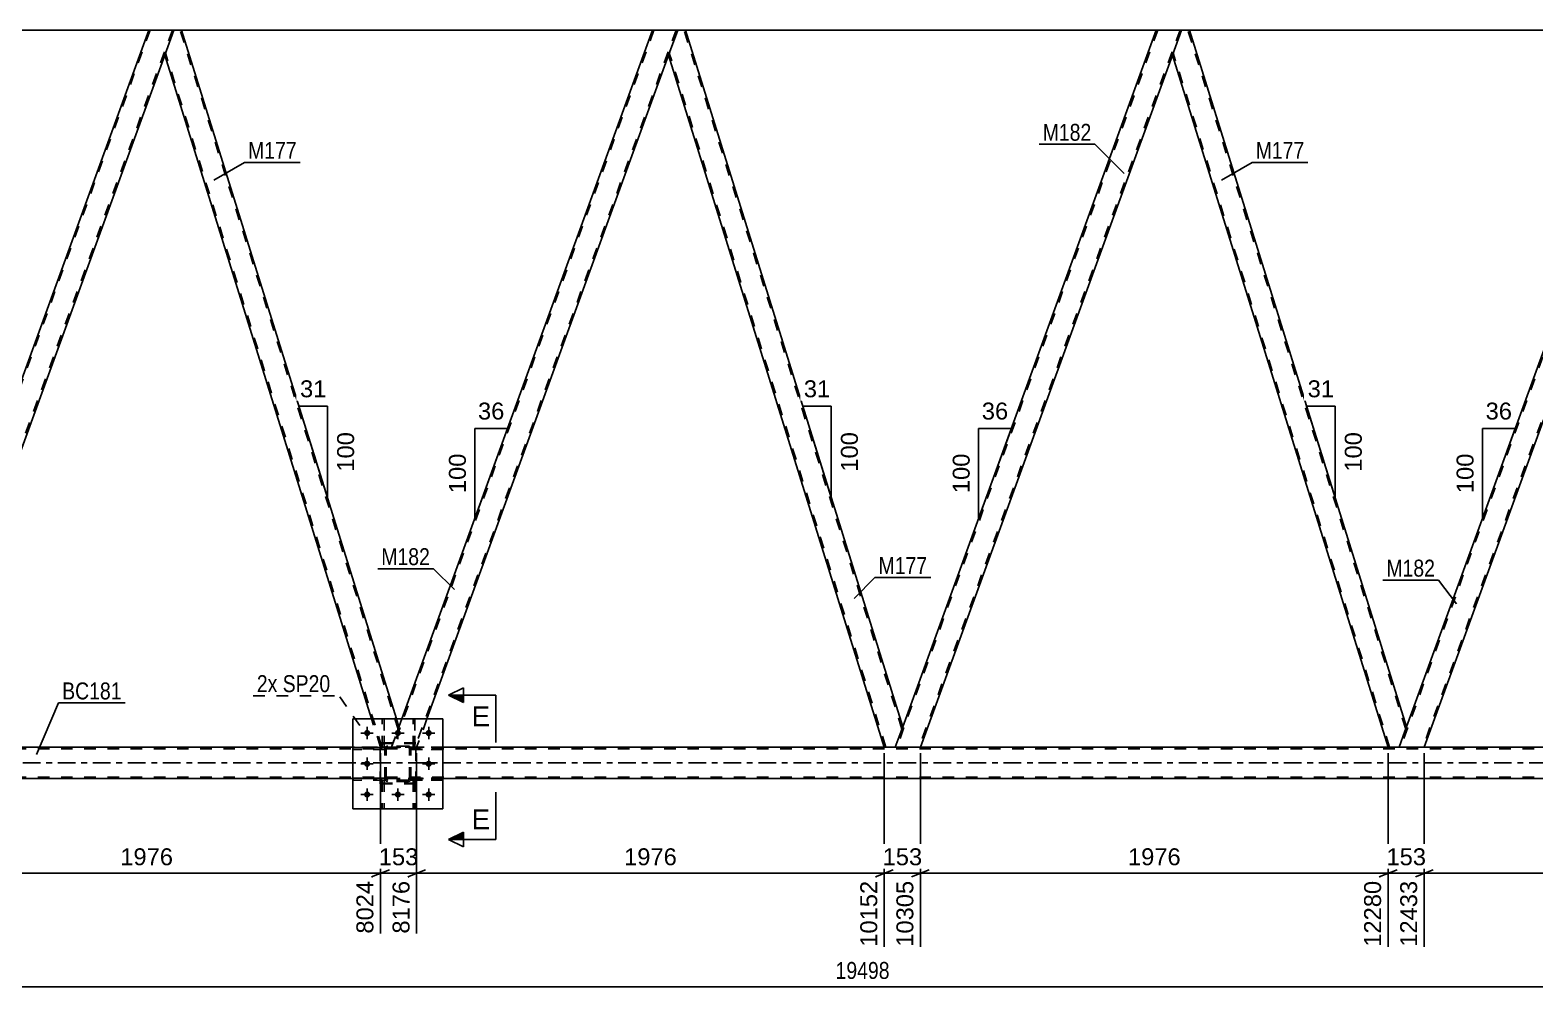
# Model space of a CAD drawing. Header units: millimetres. Extents: x 0 to 841, y 0 to 594.
# Drawn here: x 272.1 to 526.3, y 280.2 to 441.9 of the extents above; entities that cross this region are included whole.
import ezdxf

# ---------------------------------------------------------------- set-up
doc = ezdxf.new("R2010")
doc.units = ezdxf.units.MM
doc.linetypes.add('DXK_LINE_DOT2', pattern=[3.9198, 1.9599, -1.9599])
doc.linetypes.add('DXK_LINE_DOT3', pattern=[5.9187, 2.979, -0.9799, 0.9799, -0.9799])
doc.styles.add('Arial', font='arial.ttf', dxfattribs={"height": 0.2})
doc.styles.add('Arial Narrow', font='ARIALN.TTF', dxfattribs={"height": 0.2})

# ---------------------------------------------------------------- blocks, each defined once
blk = doc.blocks.new('Bolt-717034159-3971 - 3558')
at = {"color": 1, "linetype": 'Continuous'}
for p, q in [((327.99, 323.07), (328.69, 323.07)), ((329.03, 324.11), (329.03, 323.42)), ((330.07, 323.07), (329.38, 323.07)), ((333.19, 323.07), (333.89, 323.07)), ((334.23, 324.11), (334.23, 323.42)), ((335.27, 323.07), (334.58, 323.07)), ((338.39, 323.07), (339.09, 323.07)), ((339.43, 324.11), (339.43, 323.42)), ((340.47, 323.07), (339.78, 323.07)), ((329.03, 322.03), (329.03, 322.72)), ((334.23, 322.03), (334.23, 322.72)), ((339.43, 322.03), (339.43, 322.72)), ((327.99, 317.87), (328.69, 317.87)), ((329.03, 318.91), (329.03, 318.22)), ((330.07, 317.87), (329.38, 317.87)), ((338.39, 317.87), (339.09, 317.87)), ((339.43, 318.91), (339.43, 318.22)), ((340.47, 317.87), (339.78, 317.87)), ((329.03, 316.83), (329.03, 317.52)), ((339.43, 316.83), (339.43, 317.52)), ((329.03, 313.71), (329.03, 313.02)), ((334.23, 313.71), (334.23, 313.02)), ((339.43, 313.71), (339.43, 313.02)), ((327.99, 312.67), (328.69, 312.67)), ((329.03, 311.63), (329.03, 312.32)), ((330.07, 312.67), (329.38, 312.67)), ((333.19, 312.67), (333.89, 312.67)), ((334.23, 311.63), (334.23, 312.32)), ((335.27, 312.67), (334.58, 312.67)), ((338.39, 312.67), (339.09, 312.67)), ((339.43, 311.63), (339.43, 312.32)), ((340.47, 312.67), (339.78, 312.67))]:
    blk.add_line(p, q, dxfattribs=at)
blk = doc.blocks.new('Part-717034159-3752 - 3558')
at = {"color": 7, "linetype": 'DXK_LINE_DOT2'}
for p, q in [((336.79, 320.63), (336.79, 325.47)), ((336.79, 325.47), (337.11, 325.47)), ((337.11, 325.47), (337.11, 320.63)), ((336.79, 321.23), (337.11, 321.23)), ((337.11, 320.63), (336.79, 320.63))]:
    blk.add_line(p, q, dxfattribs=at)
blk = doc.blocks.new('Part-717034159-3755 - 3558')
at = {"color": 7, "linetype": 'DXK_LINE_DOT2'}
for p, q in [((332.03, 315.43), (326.63, 315.43)), ((326.63, 315.43), (326.63, 315.11)), ((331.43, 315.11), (331.43, 315.43)), ((332.03, 315.11), (332.03, 315.43)), ((332.03, 315.11), (326.63, 315.11))]:
    blk.add_line(p, q, dxfattribs=at)
blk = doc.blocks.new('Part-717034159-3758 - 3558')
at = {"color": 7, "linetype": 'DXK_LINE_DOT2'}
for p, q in [((332.03, 320.63), (326.63, 320.63)), ((326.63, 320.63), (326.63, 320.31)), ((331.43, 320.31), (331.43, 320.63)), ((332.03, 320.31), (332.03, 320.63)), ((332.03, 320.31), (326.63, 320.31))]:
    blk.add_line(p, q, dxfattribs=at)
blk = doc.blocks.new('Part-717034159-3761 - 3558')
at = {"color": 7, "linetype": 'DXK_LINE_DOT2'}
for p, q in [((341.83, 315.43), (336.43, 315.43)), ((336.43, 315.43), (336.43, 315.11)), ((337.03, 315.11), (337.03, 315.43)), ((341.83, 315.11), (341.83, 315.43)), ((336.43, 315.11), (341.83, 315.11))]:
    blk.add_line(p, q, dxfattribs=at)
blk = doc.blocks.new('Part-717034159-3764 - 3558')
at = {"color": 7, "linetype": 'DXK_LINE_DOT2'}
for p, q in [((341.83, 320.63), (336.43, 320.63)), ((336.43, 320.63), (336.43, 320.31)), ((337.03, 320.31), (337.03, 320.63)), ((341.83, 320.31), (341.83, 320.63)), ((336.43, 320.31), (341.83, 320.31))]:
    blk.add_line(p, q, dxfattribs=at)
blk = doc.blocks.new('Part-717034159-3775 - 3558')
at = {"color": 7, "linetype": 'DXK_LINE_DOT2'}
for p, q in [((331.59, 320.63), (331.59, 325.47)), ((331.59, 325.47), (331.91, 325.47)), ((331.91, 325.47), (331.91, 320.63)), ((331.59, 321.23), (331.91, 321.23)), ((331.91, 320.63), (331.59, 320.63))]:
    blk.add_line(p, q, dxfattribs=at)
blk = doc.blocks.new('Part-717034159-3962 - 3558')
at = {"color": 2, "linetype": 'Continuous'}
for p, q in [((331.59, 325.47), (331.59, 325.47)), ((331.91, 325.47), (331.59, 325.47)), ((331.91, 325.47), (331.91, 325.47))]:
    blk.add_line(p, q, dxfattribs=at)
at = {"color": 7, "linetype": 'DXK_LINE_DOT2'}
for p, q in [((331.59, 320.63), (331.59, 325.47)), ((331.91, 320.63), (331.91, 325.47)), ((331.59, 321.23), (331.91, 321.23)), ((331.91, 320.63), (331.59, 320.63))]:
    blk.add_line(p, q, dxfattribs=at)
blk = doc.blocks.new('Part-717034159-3916 - 3558')
at = {"color": 7, "linetype": 'DXK_LINE_DOT2'}
for p, q in [((377.5, 441.87), (333.38, 320.65)), ((381.25, 441.87), (337.13, 320.65)), ((381.51, 441.87), (379.96, 437.62)), ((334.88, 325.47), (333.13, 320.65)), ((339.14, 325.47), (337.39, 320.65)), ((337.39, 320.65), (333.13, 320.65))]:
    blk.add_line(p, q, dxfattribs=at)
at = {"color": 2, "linetype": 'Continuous'}
for p, q in [((377.25, 441.87), (334.88, 325.47)), ((377.25, 441.87), (381.51, 441.87)), ((379.96, 437.62), (339.14, 325.47))]:
    blk.add_line(p, q, dxfattribs=at)
blk = doc.blocks.new('Part-717034159-3926 - 3558')
at = {"color": 7, "linetype": 'DXK_LINE_DOT2'}
for p, q in [((547.77, 441.87), (503.65, 320.65)), ((551.52, 441.87), (507.4, 320.65)), ((551.77, 441.87), (550.23, 437.62)), ((504.66, 324.12), (503.4, 320.65)), ((507.65, 320.65), (503.4, 320.65))]:
    blk.add_line(p, q, dxfattribs=at)
at = {"color": 2, "linetype": 'Continuous'}
for p, q in [((547.52, 441.87), (504.66, 324.12)), ((547.52, 441.87), (551.77, 441.87)), ((550.23, 437.62), (507.65, 320.65))]:
    blk.add_line(p, q, dxfattribs=at)
blk = doc.blocks.new('Part-717034159-3805 - 3558')
at = {"color": 7, "linetype": 'DXK_LINE_DOT2'}
for p, q in [((722.04, 441.87), (206.98, 441.87)), ((297.69, 441.87), (292.12, 441.87)), ((382.82, 441.87), (377.25, 441.87)), ((467.96, 441.87), (462.38, 441.87))]:
    blk.add_line(p, q, dxfattribs=at)
at = {"color": 2, "linetype": 'Continuous'}
for p, q in [((292.12, 441.87), (212.56, 441.87)), ((377.25, 441.87), (297.69, 441.87)), ((462.38, 441.87), (382.82, 441.87)), ((547.52, 441.87), (467.96, 441.87))]:
    blk.add_line(p, q, dxfattribs=at)
blk = doc.blocks.new('Part-717034159-3817 - 3558')
at = {"color": 7, "linetype": 'DXK_LINE_DOT2'}
for p, q in [((337.23, 321.41), (331.23, 321.41)), ((331.23, 314.61), (331.23, 321.41)), ((337.23, 314.61), (337.23, 321.41)), ((337.23, 314.61), (331.23, 314.61))]:
    blk.add_line(p, q, dxfattribs=at)
blk = doc.blocks.new('Part-717034159-3818 - 3558')
at = {"color": 7, "linetype": 'DXK_LINE_DOT2'}
for p, q in [((337.23, 321.27), (331.23, 321.27)), ((331.23, 314.47), (331.23, 321.27)), ((337.23, 314.47), (337.23, 321.27)), ((337.23, 314.47), (331.23, 314.47))]:
    blk.add_line(p, q, dxfattribs=at)
blk = doc.blocks.new('Part-717034159-3819 - 3558')
at = {"color": 7, "linetype": 'DXK_LINE_DOT2'}
for p, q in [((332.03, 320.39), (332.07, 320.57)), ((332.07, 320.57), (332.03, 320.39)), ((332.03, 315.35), (332.03, 320.39)), ((332.27, 320.39), (332.29, 320.48)), ((332.27, 315.35), (332.27, 320.39)), ((332.29, 320.48), (332.34, 320.56)), ((332.33, 320.83), (332.51, 320.87)), ((332.51, 320.87), (332.33, 320.83)), ((332.34, 320.56), (332.42, 320.61)), ((332.42, 320.61), (332.51, 320.63)), ((335.95, 320.87), (332.51, 320.87)), ((332.51, 320.63), (335.95, 320.63)), ((335.95, 320.87), (336.14, 320.83)), ((336.14, 320.83), (335.95, 320.87)), ((335.95, 320.63), (336.05, 320.61)), ((336.05, 320.61), (336.12, 320.56)), ((336.12, 320.56), (336.18, 320.48)), ((336.18, 320.48), (336.19, 320.39)), ((336.19, 315.35), (336.19, 320.39)), ((336.4, 320.57), (336.43, 320.39)), ((336.43, 320.39), (336.4, 320.57)), ((336.43, 315.35), (336.43, 320.39)), ((332.07, 315.17), (332.03, 315.35)), ((332.03, 315.35), (332.07, 315.17)), ((332.29, 315.26), (332.27, 315.35)), ((336.19, 315.35), (336.18, 315.26)), ((336.43, 315.35), (336.4, 315.17)), ((336.4, 315.17), (336.43, 315.35)), ((332.34, 315.18), (332.29, 315.26)), ((332.51, 314.87), (332.33, 314.91)), ((332.33, 314.91), (332.51, 314.87)), ((332.42, 315.13), (332.34, 315.18)), ((332.51, 315.11), (332.42, 315.13)), ((335.95, 315.11), (332.51, 315.11)), ((335.95, 314.87), (332.51, 314.87)), ((336.05, 315.13), (335.95, 315.11)), ((336.14, 314.91), (335.95, 314.87)), ((335.95, 314.87), (336.14, 314.91)), ((336.12, 315.18), (336.05, 315.13)), ((336.18, 315.26), (336.12, 315.18))]:
    blk.add_line(p, q, dxfattribs=at)
at = {"color": 7, "linetype": 'DXK_LINE_DOT3'}
blk.add_line((334.23, 317.87), (334.23, 317.87), dxfattribs=at)
at = {"color": 7, "linetype": 'DXK_LINE_DOT2'}
for centre, start, end in [((332.51, 320.39), 112.5, 157.5), ((332.51, 320.39), 112.5, 157.5), ((335.95, 320.39), 22.5, 67.5), ((335.95, 320.39), 22.5, 67.5), ((332.51, 315.35), 202.5, 247.5), ((332.51, 315.35), 202.5, 247.5), ((335.95, 315.35), 292.5, 337.5), ((335.95, 315.35), 292.5, 337.5)]:
    blk.add_arc(centre, 0.48, start, end, dxfattribs=at)
blk = doc.blocks.new('Part-717034159-3824 - 3558')
at = {"color": 7, "linetype": 'DXK_LINE_DOT2'}
for p, q in [((326.63, 325.47), (326.63, 310.27)), ((326.63, 325.47), (341.83, 325.47)), ((341.83, 325.47), (341.83, 310.27)), ((326.63, 310.27), (341.83, 310.27))]:
    blk.add_line(p, q, dxfattribs=at)
blk = doc.blocks.new('Part-717034159-3860 - 3558')
at = {"color": 7, "linetype": 'DXK_LINE_DOT2'}
for p, q in [((332.03, 320.39), (332.07, 320.57)), ((332.07, 320.57), (332.03, 320.39)), ((332.03, 315.35), (332.03, 320.39)), ((332.27, 320.39), (332.29, 320.48)), ((332.27, 315.35), (332.27, 320.39)), ((332.29, 320.48), (332.34, 320.56)), ((332.33, 320.83), (332.51, 320.87)), ((332.51, 320.87), (332.33, 320.83)), ((332.34, 320.56), (332.42, 320.61)), ((332.42, 320.61), (332.51, 320.63)), ((335.95, 320.87), (332.51, 320.87)), ((332.51, 320.63), (335.95, 320.63)), ((335.95, 320.87), (336.14, 320.83)), ((336.14, 320.83), (335.95, 320.87)), ((335.95, 320.63), (336.05, 320.61)), ((336.05, 320.61), (336.12, 320.56)), ((336.12, 320.56), (336.18, 320.48)), ((336.18, 320.48), (336.19, 320.39)), ((336.19, 315.35), (336.19, 320.39)), ((336.4, 320.57), (336.43, 320.39)), ((336.43, 320.39), (336.4, 320.57)), ((336.43, 315.35), (336.43, 320.39)), ((332.07, 315.17), (332.03, 315.35)), ((332.03, 315.35), (332.07, 315.17)), ((332.29, 315.26), (332.27, 315.35)), ((336.19, 315.35), (336.18, 315.26)), ((336.43, 315.35), (336.4, 315.17)), ((336.4, 315.17), (336.43, 315.35)), ((332.34, 315.18), (332.29, 315.26)), ((332.51, 314.87), (332.33, 314.91)), ((332.33, 314.91), (332.51, 314.87)), ((332.42, 315.13), (332.34, 315.18)), ((332.51, 315.11), (332.42, 315.13)), ((335.95, 315.11), (332.51, 315.11)), ((335.95, 314.87), (332.51, 314.87)), ((336.05, 315.13), (335.95, 315.11)), ((336.14, 314.91), (335.95, 314.87)), ((335.95, 314.87), (336.14, 314.91)), ((336.12, 315.18), (336.05, 315.13)), ((336.18, 315.26), (336.12, 315.18))]:
    blk.add_line(p, q, dxfattribs=at)
at = {"color": 7, "linetype": 'DXK_LINE_DOT3'}
blk.add_line((334.23, 317.87), (334.23, 317.87), dxfattribs=at)
at = {"color": 7, "linetype": 'DXK_LINE_DOT2'}
for centre, start, end in [((332.51, 320.39), 112.5, 157.5), ((332.51, 320.39), 112.5, 157.5), ((335.95, 320.39), 22.5, 67.5), ((335.95, 320.39), 22.5, 67.5), ((332.51, 315.35), 202.5, 247.5), ((332.51, 315.35), 202.5, 247.5), ((335.95, 315.35), 292.5, 337.5), ((335.95, 315.35), 292.5, 337.5)]:
    blk.add_arc(centre, 0.48, start, end, dxfattribs=at)
blk = doc.blocks.new('Part-717034159-3906 - 3558')
at = {"color": 7, "linetype": 'DXK_LINE_DOT2'}
for p, q in [((292.37, 441.87), (248.25, 320.65)), ((296.12, 441.87), (252, 320.65)), ((296.37, 441.87), (294.82, 437.62)), ((249.26, 324.12), (247.99, 320.65)), ((252.25, 320.65), (247.99, 320.65))]:
    blk.add_line(p, q, dxfattribs=at)
at = {"color": 2, "linetype": 'Continuous'}
for p, q in [((292.12, 441.87), (249.26, 324.12)), ((292.12, 441.87), (296.37, 441.87)), ((294.82, 437.62), (252.25, 320.65))]:
    blk.add_line(p, q, dxfattribs=at)
blk = doc.blocks.new('Part-717034159-3911 - 3558')
at = {"color": 2, "linetype": 'Continuous'}
for p, q in [((296.37, 441.87), (294.82, 437.62)), ((297.69, 441.87), (296.37, 441.87)), ((333.97, 325.47), (297.69, 441.87)), ((329.78, 325.47), (294.82, 437.62))]:
    blk.add_line(p, q, dxfattribs=at)
at = {"color": 7, "linetype": 'DXK_LINE_DOT2'}
for p, q in [((334.26, 323.74), (297.44, 441.87)), ((331.54, 320.65), (294.96, 437.99)), ((331.28, 320.65), (329.78, 325.47)), ((334.39, 324.12), (333.97, 325.47)), ((333.13, 320.65), (334.39, 324.12)), ((331.28, 320.65), (333.13, 320.65))]:
    blk.add_line(p, q, dxfattribs=at)
blk = doc.blocks.new('Part-717034159-3921 - 3558')
at = {"color": 2, "linetype": 'Continuous'}
for p, q in [((381.51, 441.87), (379.96, 437.62)), ((382.82, 441.87), (381.51, 441.87)), ((419.53, 324.12), (382.82, 441.87)), ((379.96, 437.62), (416.42, 320.65)), ((418.26, 320.65), (419.26, 323.37)), ((419.45, 323.9), (419.26, 323.37)), ((419.53, 324.12), (419.45, 323.9))]:
    blk.add_line(p, q, dxfattribs=at)
at = {"color": 7, "linetype": 'DXK_LINE_DOT2'}
for p, q in [((419.39, 323.74), (382.57, 441.87)), ((416.67, 320.65), (380.09, 437.99)), ((419.36, 323.66), (419.26, 323.37)), ((419.45, 323.9), (419.39, 323.74)), ((418.26, 320.65), (416.42, 320.65))]:
    blk.add_line(p, q, dxfattribs=at)
blk = doc.blocks.new('Part-717034159-3947 - 3558')
at = {"color": 7, "linetype": 'DXK_LINE_DOT2'}
for p, q in [((730.04, 320.41), (57.78, 320.41)), ((156.37, 320.65), (730.04, 320.65)), ((341.83, 320.65), (326.63, 320.65)), ((730.04, 315.61), (57.78, 315.61)), ((597.25, 315.37), (326.63, 315.37)), ((341.83, 315.37), (326.63, 315.37))]:
    blk.add_line(p, q, dxfattribs=at)
at = {"color": 2, "linetype": 'Continuous'}
for p, q in [((326.63, 320.65), (171.57, 320.65)), ((582.05, 320.65), (341.83, 320.65)), ((326.63, 315.37), (171.57, 315.37)), ((582.05, 315.37), (341.83, 315.37))]:
    blk.add_line(p, q, dxfattribs=at)
at = {"color": 7, "linetype": 'DXK_LINE_DOT3'}
blk.add_line((57.78, 318.01), (730.04, 318.01), dxfattribs=at)
blk = doc.blocks.new('Part-717034159-3950 - 3558')
at = {"color": 7, "linetype": 'DXK_LINE_DOT2'}
for p, q in [((331.59, 315.11), (331.91, 315.11)), ((331.59, 315.11), (331.59, 310.27)), ((331.59, 314.51), (331.91, 314.51)), ((331.91, 315.11), (331.91, 310.27)), ((331.91, 310.27), (331.59, 310.27))]:
    blk.add_line(p, q, dxfattribs=at)
blk = doc.blocks.new('Part-717034159-3953 - 3558')
at = {"color": 7, "linetype": 'DXK_LINE_DOT2'}
for p, q in [((336.79, 315.11), (337.11, 315.11)), ((336.79, 315.11), (336.79, 310.27)), ((336.79, 314.51), (337.11, 314.51)), ((337.11, 315.11), (337.11, 310.27)), ((337.11, 310.27), (336.79, 310.27))]:
    blk.add_line(p, q, dxfattribs=at)
blk = doc.blocks.new('Part-717034159-3957 - 3558')
at = {"color": 7, "linetype": 'DXK_LINE_DOT2'}
for p, q in [((336.43, 315.11), (336.43, 315.43)), ((336.43, 315.43), (341.83, 315.43)), ((337.03, 315.11), (337.03, 315.43)), ((341.83, 315.43), (341.83, 315.11)), ((341.83, 315.11), (336.43, 315.11))]:
    blk.add_line(p, q, dxfattribs=at)
blk = doc.blocks.new('Part-717034159-3958 - 3558')
at = {"color": 7, "linetype": 'DXK_LINE_DOT2'}
for p, q in [((332.03, 320.63), (326.63, 320.63)), ((326.63, 320.31), (326.63, 320.63)), ((331.43, 320.31), (331.43, 320.63)), ((332.03, 320.63), (332.03, 320.31)), ((332.03, 320.31), (326.63, 320.31))]:
    blk.add_line(p, q, dxfattribs=at)
blk = doc.blocks.new('Part-717034159-3959 - 3558')
at = {"color": 7, "linetype": 'DXK_LINE_DOT2'}
for p, q in [((332.03, 315.43), (326.63, 315.43)), ((326.63, 315.11), (326.63, 315.43)), ((331.43, 315.11), (331.43, 315.43)), ((332.03, 315.43), (332.03, 315.11)), ((332.03, 315.11), (326.63, 315.11))]:
    blk.add_line(p, q, dxfattribs=at)
blk = doc.blocks.new('Part-717034159-3965 - 3558')
at = {"color": 2, "linetype": 'Continuous'}
for p, q in [((336.79, 325.47), (336.79, 325.47)), ((337.11, 325.47), (336.79, 325.47)), ((337.11, 325.47), (337.11, 325.47))]:
    blk.add_line(p, q, dxfattribs=at)
at = {"color": 7, "linetype": 'DXK_LINE_DOT2'}
for p, q in [((336.79, 320.63), (336.79, 325.47)), ((337.11, 320.63), (337.11, 325.47)), ((336.79, 321.23), (337.11, 321.23)), ((337.11, 320.63), (336.79, 320.63))]:
    blk.add_line(p, q, dxfattribs=at)
blk = doc.blocks.new('Part-717034159-3968 - 3558')
at = {"color": 7, "linetype": 'DXK_LINE_DOT2'}
for p, q in [((331.91, 315.11), (331.59, 315.11)), ((331.59, 315.11), (331.59, 310.27)), ((331.59, 314.51), (331.91, 314.51)), ((331.91, 315.11), (331.91, 310.27)), ((331.59, 310.27), (331.91, 310.27))]:
    blk.add_line(p, q, dxfattribs=at)
blk = doc.blocks.new('Part-717034159-3981 - 3558')
at = {"color": 2, "linetype": 'Continuous'}
for p, q in [((466.64, 441.87), (465.09, 437.62)), ((467.96, 441.87), (466.64, 441.87)), ((504.66, 324.12), (467.96, 441.87)), ((465.09, 437.62), (501.55, 320.65)), ((503.4, 320.65), (504.39, 323.37)), ((504.58, 323.9), (504.39, 323.37)), ((504.66, 324.12), (504.58, 323.9))]:
    blk.add_line(p, q, dxfattribs=at)
at = {"color": 7, "linetype": 'DXK_LINE_DOT2'}
for p, q in [((504.52, 323.74), (467.71, 441.87)), ((501.8, 320.65), (465.23, 437.99)), ((504.49, 323.66), (504.39, 323.37)), ((504.58, 323.9), (504.52, 323.74)), ((503.4, 320.65), (501.55, 320.65))]:
    blk.add_line(p, q, dxfattribs=at)
blk = doc.blocks.new('Part-717034159-3986 - 3558')
at = {"color": 7, "linetype": 'DXK_LINE_DOT2'}
for p, q in [((462.64, 441.87), (418.52, 320.65)), ((466.38, 441.87), (422.26, 320.65)), ((466.64, 441.87), (465.09, 437.62)), ((419.53, 324.12), (418.26, 320.65)), ((422.52, 320.65), (418.26, 320.65))]:
    blk.add_line(p, q, dxfattribs=at)
at = {"color": 2, "linetype": 'Continuous'}
for p, q in [((462.38, 441.87), (419.53, 324.12)), ((462.38, 441.87), (466.64, 441.87)), ((465.09, 437.62), (422.52, 320.65))]:
    blk.add_line(p, q, dxfattribs=at)
blk = doc.blocks.new('Bolt-717034159-3995 - 3558')
at = {"linetype": 'Continuous'}
for points in [[(329.55, 323.07, -1), (328.51, 323.07, -1)], [(334.75, 323.07, -1), (333.71, 323.07, -1)], [(339.95, 323.07, -1), (338.91, 323.07, -1)], [(329.55, 317.87, -1), (328.51, 317.87, -1)], [(339.95, 317.87, -1), (338.91, 317.87, -1)], [(329.55, 312.67, -1), (328.51, 312.67, -1)], [(334.75, 312.67, -1), (333.71, 312.67, -1)], [(339.95, 312.67, -1), (338.91, 312.67, -1)]]:
    blk.add_hatch(color=1, dxfattribs=at).paths.add_polyline_path(points)
at = {"color": 1, "linetype": 'Continuous'}
for p, q in [((330.07, 323.07), (327.99, 323.07)), ((329.03, 324.11), (329.03, 322.03)), ((335.27, 323.07), (333.19, 323.07)), ((334.23, 324.11), (334.23, 322.03)), ((340.47, 323.07), (338.39, 323.07)), ((339.43, 324.11), (339.43, 322.03)), ((330.07, 317.87), (327.99, 317.87)), ((329.03, 318.91), (329.03, 316.83)), ((340.47, 317.87), (338.39, 317.87)), ((339.43, 318.91), (339.43, 316.83)), ((329.03, 313.71), (329.03, 311.63)), ((334.23, 313.71), (334.23, 311.63)), ((339.43, 313.71), (339.43, 311.63)), ((330.07, 312.67), (327.99, 312.67)), ((335.27, 312.67), (333.19, 312.67)), ((340.47, 312.67), (338.39, 312.67))]:
    blk.add_line(p, q, dxfattribs=at)
blk = doc.blocks.new('Part-717034159-3998 - 3558')
at = {"color": 7, "linetype": 'DXK_LINE_DOT2'}
for p, q in [((337.11, 315.11), (336.79, 315.11)), ((336.79, 315.11), (336.79, 310.27)), ((336.79, 314.51), (337.11, 314.51)), ((337.11, 315.11), (337.11, 310.27)), ((336.79, 310.27), (337.11, 310.27))]:
    blk.add_line(p, q, dxfattribs=at)
blk = doc.blocks.new('Part-717034159-4034 - 3558')
at = {"color": 2, "linetype": 'Continuous'}
for p, q in [((341.83, 325.47), (326.63, 325.47)), ((326.63, 325.47), (326.63, 310.27)), ((341.83, 325.47), (341.83, 310.27)), ((341.83, 310.27), (326.63, 310.27))]:
    blk.add_line(p, q, dxfattribs=at)
blk = doc.blocks.new('Part-717034159-4035 - 3558')
at = {"color": 7, "linetype": 'DXK_LINE_DOT2'}
for p, q in [((336.43, 320.31), (336.43, 320.63)), ((336.43, 320.63), (341.83, 320.63)), ((337.03, 320.31), (337.03, 320.63)), ((341.83, 320.63), (341.83, 320.31)), ((341.83, 320.31), (336.43, 320.31))]:
    blk.add_line(p, q, dxfattribs=at)
blk = doc.blocks.new('StraightDimension-717034159-4831 - 3558')
at = {"color": 7, "linetype": 'Continuous'}
for p, q in [((507.65, 319.65), (507.65, 286.95)), ((586.69, 319.65), (586.69, 286.95)), ((509.15, 299.97), (506.15, 298.77)), ((507.65, 299.37), (586.69, 299.37)), ((585.19, 298.77), (588.19, 299.97))]:
    blk.add_line(p, q, dxfattribs=at)
at = {"color": 0}
blk.add_wipeout([(552.22, 300.12), (552.22, 304.32), (542.12, 304.32), (542.12, 300.12)], dxfattribs=at)
at = {"color": 0, "linetype": 'Continuous'}
blk.add_wipeout([(586.09, 298.67), (581.89, 298.67), (581.89, 286.35), (586.09, 286.35)], dxfattribs=at)
at = {"color": 3, "style": 'Arial'}
blk.add_text('1976', height=2.865, dxfattribs=at).set_placement((542.72, 300.72))
at = {"color": 3, "linetype": 'Continuous', "style": 'Arial'}
blk.add_text('14409', height=2.865, rotation=90.0002, dxfattribs=at).set_placement((585.49, 286.95))
blk = doc.blocks.new('StraightDimension-717034159-4346 - 3558')
at = {"color": 7, "linetype": 'Continuous'}
blk.add_line((48.52, 280.16), (776.97, 280.16), dxfattribs=at)
at = {"color": 0}
blk.add_wipeout([(417.92, 280.91), (417.92, 285.11), (407.58, 285.11), (407.58, 280.91)], dxfattribs=at)
at = {"color": 3, "style": 'Arial Narrow'}
blk.add_text('19498', height=2.863, dxfattribs=at).set_placement((408.18, 281.51))
blk = doc.blocks.new('StraightDimension-717034159-4919 - 3558')
at = {"color": 7, "linetype": 'Continuous'}
for p, q in [((252.25, 319.65), (252.25, 289.17)), ((331.28, 319.65), (331.28, 289.17)), ((253.75, 299.97), (250.75, 298.77)), ((252.25, 299.37), (331.28, 299.37)), ((329.78, 298.77), (332.78, 299.97))]:
    blk.add_line(p, q, dxfattribs=at)
at = {"color": 0}
blk.add_wipeout([(296.81, 300.12), (296.81, 304.32), (286.72, 304.32), (286.72, 300.12)], dxfattribs=at)
at = {"color": 0, "linetype": 'Continuous'}
blk.add_wipeout([(330.68, 298.67), (326.48, 298.67), (326.48, 288.57), (330.68, 288.57)], dxfattribs=at)
at = {"color": 3, "style": 'Arial'}
blk.add_text('1976', height=2.865, dxfattribs=at).set_placement((287.32, 300.72))
at = {"color": 3, "linetype": 'Continuous', "style": 'Arial'}
blk.add_text('8024', height=2.865, rotation=90.0002, dxfattribs=at).set_placement((330.08, 289.17))
blk = doc.blocks.new('StraightDimension-717034159-4734 - 3558')
at = {"color": 7, "linetype": 'Continuous'}
for p, q in [((331.28, 319.65), (331.28, 289.17)), ((337.39, 319.65), (337.39, 289.17)), ((329.78, 298.77), (332.78, 299.97)), ((331.28, 299.37), (337.39, 299.37)), ((338.89, 299.97), (335.89, 298.77))]:
    blk.add_line(p, q, dxfattribs=at)
at = {"color": 0}
blk.add_wipeout([(338.27, 300.12), (338.27, 304.32), (330.4, 304.32), (330.4, 300.12)], dxfattribs=at)
at = {"color": 0, "linetype": 'Continuous'}
blk.add_wipeout([(336.79, 298.67), (332.59, 298.67), (332.59, 288.57), (336.79, 288.57)], dxfattribs=at)
at = {"color": 3, "style": 'Arial'}
blk.add_text('153', height=2.865, dxfattribs=at).set_placement((331, 300.72))
at = {"color": 3, "linetype": 'Continuous', "style": 'Arial'}
blk.add_text('8176', height=2.865, rotation=90.0002, dxfattribs=at).set_placement((336.19, 289.17))
blk = doc.blocks.new('StraightDimension-717034159-4792 - 3558')
at = {"color": 7, "linetype": 'Continuous'}
for p, q in [((422.52, 319.65), (422.52, 286.95)), ((501.55, 319.65), (501.55, 286.95)), ((424.02, 299.97), (421.02, 298.77)), ((422.52, 299.37), (501.55, 299.37)), ((500.05, 298.77), (503.05, 299.97))]:
    blk.add_line(p, q, dxfattribs=at)
at = {"color": 0}
blk.add_wipeout([(467.08, 300.12), (467.08, 304.32), (456.99, 304.32), (456.99, 300.12)], dxfattribs=at)
at = {"color": 0, "linetype": 'Continuous'}
blk.add_wipeout([(500.95, 298.67), (496.75, 298.67), (496.75, 286.35), (500.95, 286.35)], dxfattribs=at)
at = {"color": 3, "style": 'Arial'}
blk.add_text('1976', height=2.865, dxfattribs=at).set_placement((457.59, 300.72))
at = {"color": 3, "linetype": 'Continuous', "style": 'Arial'}
blk.add_text('12280', height=2.865, rotation=90.0002, dxfattribs=at).set_placement((500.35, 286.95))
blk = doc.blocks.new('AngleDimension-717034159-5055 - 3558')
at = {"color": 7, "linetype": 'Continuous'}
for p, q in [((517.48, 374.55), (523.02, 374.55)), ((517.48, 359.33), (523.02, 374.55)), ((517.48, 359.33), (517.48, 374.55)), ((523.05, 374.65), (523.02, 374.55))]:
    blk.add_line(p, q, dxfattribs=at)
at = {"color": 0}
for points in [[(523.07, 375.45), (523.07, 379.65), (517.42, 379.65), (517.42, 375.45)], [(516.58, 370.88), (512.38, 370.88), (512.38, 363.01), (516.58, 363.01)]]:
    blk.add_wipeout(points, dxfattribs=at)
at = {"color": 3, "style": 'Arial'}
blk.add_text('36', height=2.865, dxfattribs=at).set_placement((518.02, 376.05))
blk.add_text('100', height=2.865, rotation=90.0002, dxfattribs=at).set_placement((515.98, 363.61))
blk = doc.blocks.new('AngleDimension-717034159-4357 - 3558')
at = {"color": 7, "linetype": 'Continuous'}
for p, q in [((405.53, 369.02), (402.63, 378.31)), ((407.45, 378.31), (402.63, 378.31)), ((407.45, 362.85), (402.63, 378.31)), ((407.45, 362.85), (407.45, 378.31))]:
    blk.add_line(p, q, dxfattribs=at)
at = {"color": 0}
for points in [[(407.87, 379.21), (407.87, 383.41), (402.22, 383.41), (402.22, 379.21)], [(412.55, 374.51), (408.35, 374.51), (408.35, 366.64), (412.55, 366.64)]]:
    blk.add_wipeout(points, dxfattribs=at)
at = {"color": 3, "style": 'Arial'}
blk.add_text('31', height=2.865, dxfattribs=at).set_placement((402.82, 379.81))
blk.add_text('100', height=2.865, rotation=90.0002, dxfattribs=at).set_placement((411.95, 367.24))
blk = doc.blocks.new('AngleDimension-717034159-4040 - 3558')
at = {"color": 7, "linetype": 'Continuous'}
for p, q in [((347.21, 374.55), (352.75, 374.55)), ((347.21, 359.33), (352.75, 374.55)), ((347.21, 359.33), (347.21, 374.55)), ((352.78, 374.65), (352.75, 374.55))]:
    blk.add_line(p, q, dxfattribs=at)
at = {"color": 0}
for points in [[(352.8, 375.45), (352.8, 379.65), (347.16, 379.65), (347.16, 375.45)], [(346.31, 370.88), (342.11, 370.88), (342.11, 363.01), (346.31, 363.01)]]:
    blk.add_wipeout(points, dxfattribs=at)
at = {"color": 3, "style": 'Arial'}
blk.add_text('36', height=2.865, dxfattribs=at).set_placement((347.76, 376.05))
blk.add_text('100', height=2.865, rotation=90.0002, dxfattribs=at).set_placement((345.71, 363.61))
blk = doc.blocks.new('AngleDimension-717034159-4371 - 3558')
at = {"color": 7, "linetype": 'Continuous'}
for p, q in [((320.4, 369.02), (317.5, 378.31)), ((322.32, 378.31), (317.5, 378.31)), ((322.32, 362.85), (317.5, 378.31)), ((322.32, 362.85), (322.32, 378.31))]:
    blk.add_line(p, q, dxfattribs=at)
at = {"color": 0}
for points in [[(322.73, 379.21), (322.73, 383.41), (317.09, 383.41), (317.09, 379.21)], [(327.42, 374.51), (323.22, 374.51), (323.22, 366.64), (327.42, 366.64)]]:
    blk.add_wipeout(points, dxfattribs=at)
at = {"color": 3, "style": 'Arial'}
blk.add_text('31', height=2.865, dxfattribs=at).set_placement((317.69, 379.81))
blk.add_text('100', height=2.865, rotation=90.0002, dxfattribs=at).set_placement((326.82, 367.24))
blk = doc.blocks.new('StraightDimension-717034159-4754 - 3558')
at = {"color": 7, "linetype": 'Continuous'}
for p, q in [((337.39, 319.65), (337.39, 289.17)), ((416.42, 319.65), (416.42, 286.95)), ((338.89, 299.97), (335.89, 298.77)), ((337.39, 299.37), (416.42, 299.37)), ((414.92, 298.77), (417.92, 299.97))]:
    blk.add_line(p, q, dxfattribs=at)
at = {"color": 0}
blk.add_wipeout([(381.95, 300.12), (381.95, 304.32), (371.85, 304.32), (371.85, 300.12)], dxfattribs=at)
at = {"color": 0, "linetype": 'Continuous'}
blk.add_wipeout([(415.82, 298.67), (411.62, 298.67), (411.62, 286.35), (415.82, 286.35)], dxfattribs=at)
at = {"color": 3, "style": 'Arial'}
blk.add_text('1976', height=2.865, dxfattribs=at).set_placement((372.45, 300.72))
at = {"color": 3, "linetype": 'Continuous', "style": 'Arial'}
blk.add_text('10152', height=2.865, rotation=90.0002, dxfattribs=at).set_placement((415.22, 286.95))
blk = doc.blocks.new('StraightDimension-717034159-4773 - 3558')
at = {"color": 7, "linetype": 'Continuous'}
for p, q in [((416.42, 319.65), (416.42, 286.95)), ((422.52, 319.65), (422.52, 286.95)), ((414.92, 298.77), (417.92, 299.97)), ((416.42, 299.37), (422.52, 299.37)), ((424.02, 299.97), (421.02, 298.77))]:
    blk.add_line(p, q, dxfattribs=at)
at = {"color": 0}
blk.add_wipeout([(423.4, 300.12), (423.4, 304.32), (415.53, 304.32), (415.53, 300.12)], dxfattribs=at)
at = {"color": 0, "linetype": 'Continuous'}
blk.add_wipeout([(421.92, 298.67), (417.72, 298.67), (417.72, 286.35), (421.92, 286.35)], dxfattribs=at)
at = {"color": 3, "style": 'Arial'}
blk.add_text('153', height=2.865, dxfattribs=at).set_placement((416.13, 300.72))
at = {"color": 3, "linetype": 'Continuous', "style": 'Arial'}
blk.add_text('10305', height=2.865, rotation=90.0002, dxfattribs=at).set_placement((421.32, 286.95))
blk = doc.blocks.new('StraightDimension-717034159-4812 - 3558')
at = {"color": 7, "linetype": 'Continuous'}
for p, q in [((501.55, 319.65), (501.55, 286.95)), ((507.65, 319.65), (507.65, 286.95)), ((500.05, 298.77), (503.05, 299.97)), ((501.55, 299.37), (507.65, 299.37)), ((509.15, 299.97), (506.15, 298.77))]:
    blk.add_line(p, q, dxfattribs=at)
at = {"color": 0}
blk.add_wipeout([(508.54, 300.12), (508.54, 304.32), (500.67, 304.32), (500.67, 300.12)], dxfattribs=at)
at = {"color": 0, "linetype": 'Continuous'}
blk.add_wipeout([(507.05, 298.67), (502.85, 298.67), (502.85, 286.35), (507.05, 286.35)], dxfattribs=at)
at = {"color": 3, "style": 'Arial'}
blk.add_text('153', height=2.865, dxfattribs=at).set_placement((501.27, 300.72))
at = {"color": 3, "linetype": 'Continuous', "style": 'Arial'}
blk.add_text('12433', height=2.865, rotation=90.0002, dxfattribs=at).set_placement((506.45, 286.95))
blk = doc.blocks.new('AngleDimension-717034159-5013 - 3558')
at = {"color": 7, "linetype": 'Continuous'}
for p, q in [((490.66, 369.02), (487.77, 378.31)), ((492.59, 378.31), (487.77, 378.31)), ((492.59, 362.85), (487.77, 378.31)), ((492.59, 362.85), (492.59, 378.31))]:
    blk.add_line(p, q, dxfattribs=at)
at = {"color": 0}
for points in [[(493, 379.21), (493, 383.41), (487.35, 383.41), (487.35, 379.21)], [(497.69, 374.51), (493.49, 374.51), (493.49, 366.64), (497.69, 366.64)]]:
    blk.add_wipeout(points, dxfattribs=at)
at = {"color": 3, "style": 'Arial'}
blk.add_text('31', height=2.865, dxfattribs=at).set_placement((487.95, 379.81))
blk.add_text('100', height=2.865, rotation=90.0002, dxfattribs=at).set_placement((497.09, 367.24))
blk = doc.blocks.new('AngleDimension-717034159-5027 - 3558')
at = {"color": 7, "linetype": 'Continuous'}
for p, q in [((432.34, 374.55), (437.88, 374.55)), ((432.34, 359.33), (437.88, 374.55)), ((432.34, 359.33), (432.34, 374.55)), ((437.92, 374.65), (437.88, 374.55))]:
    blk.add_line(p, q, dxfattribs=at)
at = {"color": 0}
for points in [[(437.94, 375.45), (437.94, 379.65), (432.29, 379.65), (432.29, 375.45)], [(431.44, 370.88), (427.24, 370.88), (427.24, 363.01), (431.44, 363.01)]]:
    blk.add_wipeout(points, dxfattribs=at)
at = {"color": 3, "style": 'Arial'}
blk.add_text('36', height=2.865, dxfattribs=at).set_placement((432.89, 376.05))
blk.add_text('100', height=2.865, rotation=90.0002, dxfattribs=at).set_placement((430.84, 363.61))
blk = doc.blocks.new('SectionMark-717034159-5200 - 3558')
at = {"linetype": 'Continuous'}
for points in [[(345.3, 329.47), (345.3, 328.22), (342.8, 329.47)], [(345.3, 306.31), (345.3, 305.06), (342.8, 305.06)]]:
    blk.add_hatch(color=6, dxfattribs=at).paths.add_polyline_path(points)
at = {"color": 6, "linetype": 'Continuous'}
for p, q in [((342.8, 329.47), (345.3, 330.72)), ((345.3, 328.22), (345.3, 330.72)), ((350.8, 329.47), (342.8, 329.47)), ((342.8, 329.47), (345.3, 328.22)), ((342.8, 305.06), (345.3, 306.31)), ((345.3, 306.31), (345.3, 303.81)), ((350.8, 305.06), (342.8, 305.06)), ((345.3, 303.81), (342.8, 305.06))]:
    blk.add_line(p, q, dxfattribs=at)
at = {"color": 0, "linetype": 'Continuous'}
for points in [[(349.8, 324.22), (349.8, 327.72), (346.69, 327.72), (346.69, 324.22)], [(349.8, 306.81), (349.8, 310.31), (346.69, 310.31), (346.69, 306.81)]]:
    blk.add_wipeout(points, dxfattribs=at)
at = {"color": 6, "linetype": 'Continuous'}
for p, q in [((350.8, 329.47), (350.8, 321.47)), ((350.8, 305.06), (350.8, 313.06))]:
    blk.add_line(p, q, dxfattribs=at)
at = {"color": 3, "linetype": 'Continuous', "style": 'Arial'}
for p in [(346.69, 324.22), (346.69, 306.81)]:
    blk.add_text('E', height=3.34, dxfattribs=at).set_placement(p)
blk = doc.blocks.new('Mark-717034159-3977 - 3558')
at = {"color": 0}
blk.add_wipeout([(487.4, 420.11), (487.4, 423.11), (479.17, 423.11), (479.17, 420.11)], dxfattribs=at)
blk.add_wipeout([(487.4, 420.11), (487.4, 423.11), (479.17, 423.11), (479.17, 420.11)], dxfattribs=at)
at = {"color": 30, "linetype": 'Continuous'}
for p, q in [((473.38, 416.51), (478.57, 419.51)), ((478.57, 419.51), (488, 419.51))]:
    blk.add_line(p, q, dxfattribs=at)
at = {"color": 3, "style": 'Arial Narrow'}
blk.add_text('M177', height=2.863, dxfattribs=at).set_placement((479.17, 420.11))
blk = doc.blocks.new('Mark-717034159-3922 - 3558')
at = {"color": 0}
blk.add_wipeout([(509.48, 349.5), (509.48, 352.5), (501.25, 352.5), (501.25, 349.5)], dxfattribs=at)
blk.add_wipeout([(509.48, 349.5), (509.48, 352.5), (501.25, 352.5), (501.25, 349.5)], dxfattribs=at)
at = {"color": 30, "linetype": 'Continuous'}
for p in [(500.65, 348.9), (513.08, 344.9)]:
    blk.add_line(p, (510.08, 348.9), dxfattribs=at)
at = {"color": 3, "style": 'Arial Narrow'}
blk.add_text('M182', height=2.863, dxfattribs=at).set_placement((501.25, 349.5))
blk = doc.blocks.new('Mark-717034159-3907 - 3558')
at = {"color": 0}
blk.add_wipeout([(317.13, 420.11), (317.13, 423.11), (308.91, 423.11), (308.91, 420.11)], dxfattribs=at)
blk.add_wipeout([(317.13, 420.11), (317.13, 423.11), (308.91, 423.11), (308.91, 420.11)], dxfattribs=at)
at = {"color": 30, "linetype": 'Continuous'}
for p, q in [((303.11, 416.51), (308.31, 419.51)), ((308.31, 419.51), (317.73, 419.51))]:
    blk.add_line(p, q, dxfattribs=at)
at = {"color": 3, "style": 'Arial Narrow'}
blk.add_text('M177', height=2.863, dxfattribs=at).set_placement((308.91, 420.11))
blk = doc.blocks.new('Mark-717034159-3912 - 3558')
at = {"color": 0}
blk.add_wipeout([(339.64, 351.44), (339.64, 354.44), (331.42, 354.44), (331.42, 351.44)], dxfattribs=at)
blk.add_wipeout([(339.64, 351.44), (339.64, 354.44), (331.42, 354.44), (331.42, 351.44)], dxfattribs=at)
at = {"color": 30, "linetype": 'Continuous'}
for p in [(330.82, 350.84), (343.77, 347.3)]:
    blk.add_line(p, (340.24, 350.84), dxfattribs=at)
at = {"color": 3, "style": 'Arial Narrow'}
blk.add_text('M182', height=2.863, dxfattribs=at).set_placement((331.42, 351.44))
blk = doc.blocks.new('Mark-717034159-3917 - 3558')
at = {"color": 0}
blk.add_wipeout([(423.67, 349.93), (423.67, 352.93), (415.44, 352.93), (415.44, 349.93)], dxfattribs=at)
blk.add_wipeout([(423.67, 349.93), (423.67, 352.93), (415.44, 352.93), (415.44, 349.93)], dxfattribs=at)
at = {"color": 30, "linetype": 'Continuous'}
for p, q in [((411.31, 345.8), (414.84, 349.33)), ((414.84, 349.33), (424.27, 349.33))]:
    blk.add_line(p, q, dxfattribs=at)
at = {"color": 3, "style": 'Arial Narrow'}
blk.add_text('M177', height=2.863, dxfattribs=at).set_placement((415.44, 349.93))
blk = doc.blocks.new('Mark-717034159-3943 - 3558')
at = {"color": 0}
blk.add_wipeout([(287.55, 328.75), (287.55, 331.75), (277.5, 331.75), (277.5, 328.75)], dxfattribs=at)
blk.add_wipeout([(287.55, 328.75), (287.55, 331.75), (277.5, 331.75), (277.5, 328.75)], dxfattribs=at)
at = {"color": 30, "linetype": 'Continuous'}
for p, q in [((273.17, 319.44), (276.9, 328.15)), ((276.9, 328.15), (288.15, 328.15))]:
    blk.add_line(p, q, dxfattribs=at)
at = {"color": 3, "style": 'Arial Narrow'}
blk.add_text('BC181', height=2.863, dxfattribs=at).set_placement((277.5, 328.75))
blk = doc.blocks.new('Mark-717034159-3982 - 3558')
at = {"color": 0}
blk.add_wipeout([(451.4, 423.16), (451.4, 426.16), (443.18, 426.16), (443.18, 423.16)], dxfattribs=at)
blk.add_wipeout([(451.4, 423.16), (451.4, 426.16), (443.18, 426.16), (443.18, 423.16)], dxfattribs=at)
at = {"color": 30, "linetype": 'Continuous'}
for p in [(442.58, 422.56), (456.95, 417.61)]:
    blk.add_line(p, (452, 422.56), dxfattribs=at)
at = {"color": 3, "style": 'Arial Narrow'}
blk.add_text('M182', height=2.863, dxfattribs=at).set_placement((443.18, 423.16))
blk = doc.blocks.new('MarkSet-717034159-5277 - 3558')
at = {"color": 30, "linetype": 'DXK_LINE_DOT2'}
blk.add_line((327.78, 324.33), (324.3, 329.38), dxfattribs=at)
at = {"color": 0}
blk.add_wipeout([(313.86, 329.98), (313.86, 332.98), (310.39, 332.98), (310.39, 329.98)], dxfattribs=at)
blk.add_wipeout([(313.86, 329.98), (313.86, 332.98), (310.39, 332.98), (310.39, 329.98)], dxfattribs=at)
blk.add_wipeout([(322.8, 329.98), (322.8, 332.98), (314.76, 332.98), (314.76, 329.98)], dxfattribs=at)
blk.add_wipeout([(322.8, 329.98), (322.8, 332.98), (314.76, 332.98), (314.76, 329.98)], dxfattribs=at)
at = {"color": 30, "linetype": 'DXK_LINE_DOT2'}
blk.add_line((309.79, 329.38), (324.3, 329.38), dxfattribs=at)
at = {"color": 3, "style": 'Arial Narrow'}
for s, p in [('2x', (310.39, 329.98)), ('SP20', (314.76, 329.98))]:
    blk.add_text(s, height=2.863, dxfattribs=at).set_placement(p)

msp = doc.modelspace()

# ---------------------------------------------------------------- block references
for name in ['Part-717034159-3805 - 3558', 'Part-717034159-3906 - 3558', 'Part-717034159-3911 - 3558', 'Part-717034159-3916 - 3558', 'Part-717034159-3921 - 3558', 'Part-717034159-3986 - 3558', 'Part-717034159-3981 - 3558', 'Part-717034159-3926 - 3558', 'Part-717034159-3824 - 3558', 'Part-717034159-4034 - 3558', 'Part-717034159-3775 - 3558', 'Part-717034159-3962 - 3558', 'Part-717034159-3752 - 3558', 'Part-717034159-3965 - 3558', 'Bolt-717034159-3971 - 3558', 'Bolt-717034159-3995 - 3558', 'Part-717034159-3947 - 3558', 'Part-717034159-3758 - 3558', 'Part-717034159-3958 - 3558', 'Part-717034159-3817 - 3558', 'Part-717034159-3818 - 3558', 'Part-717034159-3819 - 3558', 'Part-717034159-3860 - 3558', 'Part-717034159-3764 - 3558', 'Part-717034159-4035 - 3558', 'Part-717034159-3755 - 3558', 'Part-717034159-3959 - 3558', 'Part-717034159-3761 - 3558', 'Part-717034159-3957 - 3558', 'Part-717034159-3950 - 3558', 'Part-717034159-3968 - 3558', 'Part-717034159-3953 - 3558', 'Part-717034159-3998 - 3558']:
    msp.add_blockref(name, (0, 0))

# ---------------------------------------------------------------- next in the draw order: block references
msp.add_blockref('StraightDimension-717034159-4831 - 3558', (0, 0))

# ---------------------------------------------------------------- next in the draw order: block references
msp.add_blockref('StraightDimension-717034159-4346 - 3558', (0, 0))

# ---------------------------------------------------------------- next in the draw order: block references
for name in ['Mark-717034159-3982 - 3558', 'Mark-717034159-3907 - 3558', 'Mark-717034159-3977 - 3558', 'AngleDimension-717034159-4371 - 3558', 'AngleDimension-717034159-4357 - 3558', 'AngleDimension-717034159-5013 - 3558', 'AngleDimension-717034159-4040 - 3558', 'AngleDimension-717034159-5027 - 3558', 'AngleDimension-717034159-5055 - 3558', 'Mark-717034159-3912 - 3558', 'Mark-717034159-3917 - 3558', 'Mark-717034159-3922 - 3558', 'MarkSet-717034159-5277 - 3558', 'StraightDimension-717034159-4919 - 3558', 'StraightDimension-717034159-4792 - 3558']:
    msp.add_blockref(name, (0, 0))

# ---------------------------------------------------------------- next in the draw order: block references
for name in ['Mark-717034159-3943 - 3558', 'StraightDimension-717034159-4734 - 3558', 'StraightDimension-717034159-4812 - 3558']:
    msp.add_blockref(name, (0, 0))

# ---------------------------------------------------------------- next in the draw order: block references
msp.add_blockref('StraightDimension-717034159-4754 - 3558', (0, 0))

# ---------------------------------------------------------------- next in the draw order: block references
for name in ['SectionMark-717034159-5200 - 3558', 'StraightDimension-717034159-4773 - 3558']:
    msp.add_blockref(name, (0, 0))

doc.saveas('drawing.dxf')
